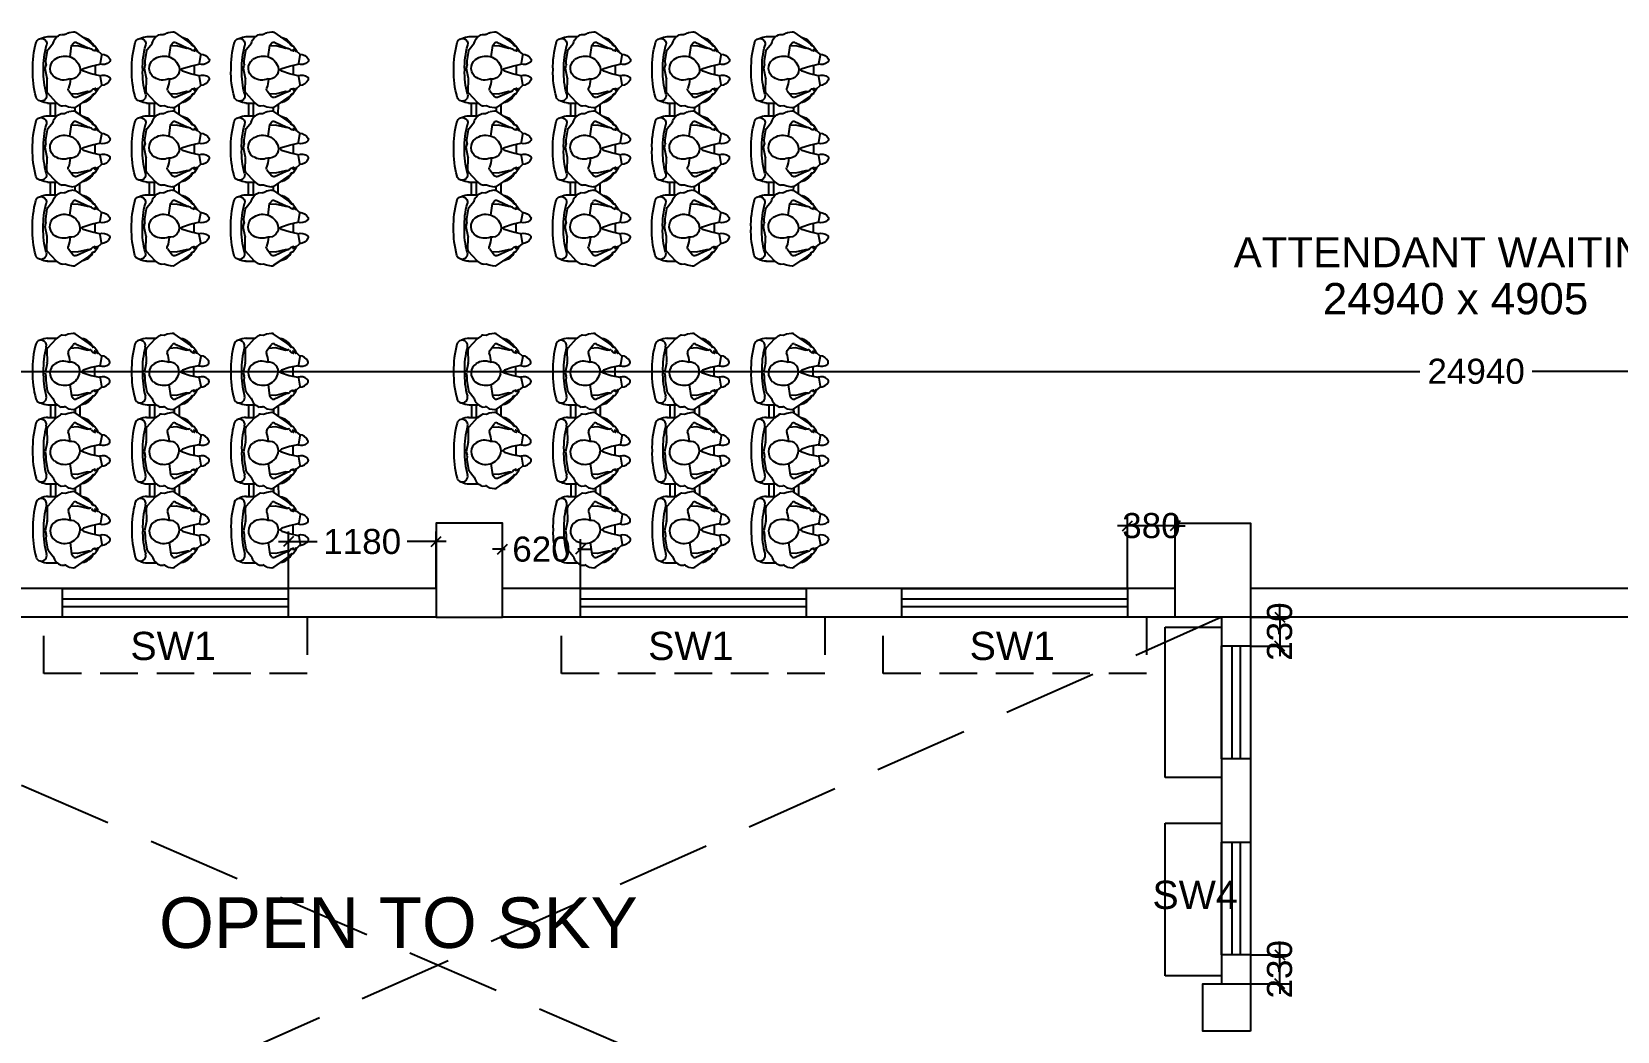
# Model space of a CAD drawing. Extents: x 7897917 to 8423973, y -6487334 to -6173396.
# Drawn here: x 7967273 to 7979920, y -6416719 to -6408743 of the extents above; entities that cross this region are included whole.
import ezdxf
from ezdxf.enums import TextEntityAlignment as Align

# ---------------------------------------------------------------- set-up
doc = ezdxf.new("R2010")
doc.units = 0
doc.header["$LTSCALE"] = 600
doc.header["$MEASUREMENT"] = 0
doc.header["$PDMODE"] = 35
for name, pattern in [('DASHED', [0.75, 0.5, -0.25]), ('HIDDEN', [0.375, 0.25, -0.125]), ('HIDDEN2', [0.1875, 0.125, -0.0625])]:
    doc.linetypes.add(name, pattern=pattern)
doc.layers.get('0').update_dxf_attribs({"linetype": 'CONTINUOUS'})
doc.layers.get('Defpoints').update_dxf_attribs({"linetype": 'CONTINUOUS'})
for name, color, linetype in [('chajja', 7, 'CONTINUOUS'), ('Duct', 8, 'CONTINUOUS'), ('furniture', 33, 'CONTINUOUS'), ('Human', 8, 'CONTINUOUS'), ('joinery', 7, 'CONTINUOUS'), ('LA-column', 3, 'CONTINUOUS'), ('Room Dim', 1, 'CONTINUOUS'), ('TEXT', 6, 'CONTINUOUS'), ('Walls', 7, 'CONTINUOUS'), ('WIN', 151, 'CONTINUOUS'), ('Working Dim', 5, 'CONTINUOUS')]:
    doc.layers.add(name, color=color, linetype=linetype)
doc.styles.add('ari', font='arial.ttf')
doc.styles.add('ARIAL', font='arial.ttf')
doc.dimstyles.new('int. dim', dxfattribs={"dimtxt": 450, "dimasz": 80, "dimexe": 80, "dimexo": 0, "dimgap": 70, "dimtad": 0, "dimdec": 0, "dimzin": 12, "dimdsep": 46, "dimtxsty": 'ari', "dimblk": 'OBLIQUE', "dimcen": 2, "dimdle": 80, "dimclrd": 256, "dimclre": 256, "dimclrt": 6, "dimadec": 0, "dimazin": 0, "dimtfac": 1, "dimtdec": 0, "dimtix": 1, "dimtmove": 2, "dimatfit": 3, "dimfxl": 1, "dimtolj": 1, "dimtzin": 0, "dimlwd": -1, "dimlwe": -1, "dimarcsym": 0})

# ---------------------------------------------------------------- blocks, each defined once
blk = doc.blocks.new('_Oblique')
at = {"color": 0, "linetype": 'ByBlock', "lineweight": -2}
blk.add_line((-0.5, -0.5), (0.5, 0.5), dxfattribs=at)
blk = doc.blocks.new('*D1475')
at = {"layer": 'Defpoints', "color": 0, "transparency": 16777216}
for p in [(7976994, -6416109, 5), (7977227, -6416109), (7976994, -6416339, 5)]:
    blk.add_point(p, dxfattribs=at)
at = {"layer": 'Working Dim', "transparency": 16777216}
for p, q in [((7977227, -6416109), (7977227, -6416029)), ((7976994, -6416109), (7977307, -6416109)), ((7977227, -6416339), (7977227, -6416109)), ((7976994, -6416339), (7977307, -6416339)), ((7977227, -6416339), (7977227, -6416419))]:
    blk.add_line(p, q, dxfattribs=at)
at = {"layer": 'Working Dim', "transparency": 16777216, "xscale": 80, "yscale": 80, "zscale": 80}
for p, rotation in [((7977227, -6416109), 270), ((7977227, -6416339), 90)]:
    blk.add_blockref('_Oblique', p, dxfattribs=dict(at, rotation=rotation))
at = {"layer": 'Working Dim', "color": 6, "transparency": 16777216, "insert": (7977227, -6416224), "char_height": 200, "attachment_point": 5, "rotation": 90, "style": 'ari'}
blk.add_mtext('\\A1;230', dxfattribs=at)
blk = doc.blocks.new('A$C6F2C55AD')
at = {"layer": 'furniture', "color": 8}
for p, q in [((-379, 896), (-303, 896)), ((0, 593), (0, 669)), ((-379, 265), (-303, 265)), ((-374, 366), (-301, 366)), ((-374, 265), (-303, 265)), ((-355, 366), (-355, 265)), ((-316, 366), (-316, 265)), ((-157, 331), (-157, 300)), ((-119, 356), (-119, 275)), ((0, -38), (0, 38)), ((-379, -265), (-301, -265)), ((-379, -366), (-303, -366)), ((-374, -366), (-303, -366)), ((-355, -265), (-355, -366)), ((-316, -265), (-316, -366)), ((-157, -300), (-157, -331)), ((-119, -275), (-119, -356)), ((0, -669), (0, -593)), ((-379, -896), (-301, -896))]:
    blk.add_line(p, q, dxfattribs=at)
for centre, radius, start, end in [((-374, 771), 125, 90, 118.9699), ((-125, 771), 125, 25.4407, 79.8153), ((236, 652), 733, 164.361, 181.6247), ((-429, 838), 43.2, 344.361, 164.361), ((236, 652), 647, 164.361, 181.8419), ((236, 610), 733, 178.3753, 195.639), ((236, 610), 647, 178.1581, 195.639), ((-429, 424), 43.2, 195.639, 15.639), ((-374, 491), 125, 241.0301, 270), ((-125, 491), 125, 280.1847, 334.5593), ((-374, 140), 125, 90, 118.9699), ((-125, 140), 125, 25.4407, 79.8153), ((236, 21), 733, 164.361, 181.6247), ((-429, 207), 43.2, 344.361, 164.361), ((236, 21), 647, 164.361, 181.8419), ((236, -21), 733, 178.3753, 195.639), ((236, -21), 647, 178.1581, 195.639), ((-429, -207), 43.2, 195.639, 15.639), ((-374, -140), 125, 241.0301, 270), ((-125, -140), 125, 280.1847, 334.5593), ((-374, -491), 125, 90, 118.9699), ((-125, -491), 125, 25.4407, 79.8153), ((236, -610), 733, 164.361, 181.6247), ((-429, -424), 43.2, 344.361, 164.361), ((236, -610), 647, 164.361, 181.8419), ((236, -652), 733, 178.3753, 195.639), ((236, -652), 647, 178.1581, 195.639), ((-429, -838), 43.2, 195.639, 15.639), ((-374, -771), 125, 241.0301, 270), ((-125, -771), 125, 280.1847, 334.5593)]:
    blk.add_arc(centre, radius, start, end, dxfattribs=at)
at = {"layer": 'Human', "color": 8}
for p, q in [((-309, 892), (-377, 818)), ((-274, 917), (-309, 892)), ((-236, 919), (-260, 921)), ((-212, 928), (-236, 919)), ((-172, 935), (-212, 928)), ((-50, 857), (-157, 931)), ((-383, 803), (-381, 703)), ((-209, 798), (-173, 844)), ((-148, 850), (-56, 808)), ((-56, 808), (-40, 802)), ((-25, 837), (-50, 857)), ((-19, 827), (-25, 837)), ((-7, 824), (-15, 825)), ((-8, 781), (4, 776)), ((-1, 787), (-5, 793)), ((5, 781), (-1, 787)), ((24, 785), (0, 820)), ((0, 792), (11, 789)), ((11, 789), (19, 779)), ((-381, 699), (-397, 621)), ((-397, 621), (-391, 593)), ((-391, 588), (-392, 559)), ((-392, 559), (-379, 478)), ((-200, 528), (-187, 436)), ((-375, 468), (-334, 417)), ((-187, 436), (-173, 418)), ((-157, 331), (-50, 405)), ((-148, 412), (-56, 454)), ((-56, 454), (-40, 459)), ((-50, 405), (-25, 425)), ((-40, 459), (-29, 462)), ((-25, 425), (-19, 435)), ((-15, 437), (-7, 438)), ((2, 482), (-10, 477)), ((-3, 469), (3, 477)), ((11, 473), (-3, 469)), ((0, 442), (24, 477)), ((4, 481), (2, 482)), ((3, 477), (4, 481)), ((19, 483), (11, 473)), ((-309, 261), (-377, 187)), ((-274, 286), (-309, 261)), ((-269, 348), (-244, 349)), ((-236, 288), (-260, 290)), ((-212, 297), (-236, 288)), ((-232, 346), (-216, 336)), ((-172, 304), (-212, 297)), ((-208, 333), (-172, 327)), ((-50, 226), (-157, 300)), ((-383, 172), (-381, 72)), ((-209, 167), (-173, 213)), ((-148, 219), (-56, 177)), ((-56, 177), (-40, 171)), ((-25, 206), (-50, 226)), ((-19, 196), (-25, 206)), ((-7, 193), (-15, 194)), ((-8, 151), (4, 145)), ((-1, 156), (-5, 162)), ((5, 150), (-1, 156)), ((24, 154), (0, 189)), ((0, 162), (11, 158)), ((11, 158), (19, 148)), ((-381, 68), (-397, -10)), ((-397, -10), (-391, -38)), ((-391, -43), (-392, -72)), ((-392, -72), (-379, -153)), ((-200, -103), (-187, -195)), ((-375, -163), (-334, -214)), ((-187, -195), (-173, -213)), ((-157, -300), (-50, -226)), ((-148, -219), (-56, -177)), ((-56, -177), (-40, -171)), ((-50, -226), (-25, -206)), ((-40, -171), (-29, -169)), ((-25, -206), (-19, -196)), ((-15, -194), (-7, -193)), ((2, -149), (-10, -154)), ((-3, -162), (3, -154)), ((11, -158), (-3, -162)), ((0, -189), (24, -154)), ((4, -150), (2, -149)), ((3, -154), (4, -150)), ((19, -148), (11, -158)), ((-309, -370), (-377, -444)), ((-274, -345), (-309, -370)), ((-269, -283), (-244, -282)), ((-236, -343), (-260, -341)), ((-212, -334), (-236, -343)), ((-232, -285), (-216, -295)), ((-172, -327), (-212, -334)), ((-208, -298), (-172, -304)), ((-50, -405), (-157, -331)), ((-383, -459), (-381, -559)), ((-209, -464), (-173, -418)), ((-148, -412), (-56, -454)), ((-56, -454), (-40, -459)), ((-25, -425), (-50, -405)), ((-19, -435), (-25, -425)), ((-7, -438), (-15, -437)), ((-8, -480), (4, -486)), ((-1, -475), (-5, -469)), ((5, -481), (-1, -475)), ((24, -477), (0, -442)), ((0, -469), (11, -473)), ((11, -473), (19, -483)), ((-381, -563), (-397, -641)), ((-397, -641), (-391, -668)), ((-391, -674), (-392, -703)), ((-392, -703), (-379, -784)), ((-200, -734), (-187, -826)), ((-375, -793), (-334, -844)), ((-187, -826), (-173, -844)), ((-157, -931), (-50, -857)), ((-148, -850), (-56, -808)), ((-56, -808), (-40, -802)), ((-50, -857), (-25, -837)), ((-40, -802), (-29, -800)), ((-25, -837), (-19, -827)), ((-15, -825), (-7, -824)), ((2, -780), (-10, -785)), ((-3, -793), (3, -785)), ((11, -789), (-3, -793)), ((0, -820), (24, -785)), ((4, -781), (2, -780)), ((3, -785), (4, -781)), ((19, -779), (11, -789)), ((-269, -914), (-244, -913)), ((-232, -916), (-216, -926)), ((-208, -929), (-172, -935))]:
    blk.add_line(p, q, dxfattribs=at)
for points in [[(-193, 818), (-141, 822), (-59, 802), (-42, 803)], [(-42, 459), (-59, 460), (-141, 440), (-187, 443)], [(-193, 188), (-141, 191), (-59, 171), (-42, 172)], [(-42, -172), (-59, -171), (-141, -191), (-187, -188)], [(-193, -443), (-141, -440), (-59, -460), (-42, -459)], [(-42, -803), (-59, -802), (-141, -822), (-187, -819)]]:
    blk.add_lwpolyline(points, dxfattribs=at)
for points in [[(24, 781), (52, 756, -0.259848), (54, 749), (43, 683, -0.302547), (37, 677), (-30, 662), (-92, 642), (-107, 628), (-92, 620), (-30, 600), (37, 585, -0.302547), (43, 578), (54, 513, -0.259848), (52, 506), (24, 481)], [(24, 150), (52, 125, -0.259848), (54, 118), (43, 52, -0.302547), (37, 46), (-30, 31), (-92, 11), (-107, -3), (-92, -11), (-30, -31), (37, -46, -0.302547), (43, -52), (54, -118, -0.259848), (52, -125), (24, -150)], [(24, -481), (52, -506, -0.259848), (54, -513), (43, -578, -0.302547), (37, -585), (-30, -600), (-92, -620), (-107, -633), (-92, -642), (-30, -662), (37, -677, -0.302547), (43, -683), (54, -749, -0.259848), (52, -756), (24, -781)]]:
    blk.add_lwpolyline(points, format="xyb", dxfattribs=at)
for points in [[(115, 689, 0.28165), (118, 712, 0.281432), (52, 756, -0.259848), (54, 749), (43, 683, -0.302547), (37, 677, 0.254294)], [(115, 58, 0.28165), (118, 81, 0.281432), (52, 125, -0.259848), (54, 118), (43, 52, -0.302547), (37, 46, 0.254294)], [(115, -573, 0.28165), (118, -550, 0.281432), (52, -506, -0.259848), (54, -513), (43, -578, -0.302547), (37, -585, 0.254294)]]:
    blk.add_lwpolyline(points, format="xyb", close=True, dxfattribs=at)
for centre, radius, start, end in [((-262, 900), 20.7, 84.2936, 126.1379), ((-168, 914), 20.7, 55.2478, 99.1519), ((-362, 803), 20.7, 137.3161, 180.8191), ((-193, 785), 20.7, 142.3991, 201.4261), ((-409, 700), 211, 1.1807, 21.4261), ((-157, 832), 20.7, 65.5125, 142.3991), ((-37, 793), 10.2, 45.435, 108.1784), ((-5, 806), 24.7, 193.9888, 263.5389), ((-15, 829), 4.56, 211.6328, 266.4385), ((-8, 814), 9.9, 34.2468, 86.4385), ((-3, 788), 5.09, 52.4637, 108.4149), ((0, 781), 6.05, 308.4181, 329.2946), ((3, 779), 2.67, 329.2946, 45.0334), ((21, 780), 2.15, 218.553, 288.5809), ((20, 783), 4.98, 288.5809, 18.6143), ((-402, 703), 20.7, 348.8982, 0.8191), ((-269, 619), 89.1, 123.3122, 231.3111), ((-250, 591), 122, 67.1497, 123.3122), ((-192, 631), 73.9, 343.9718, 98.0509), ((-411, 589), 20.7, 357.1355, 11.8973), ((-242, 652), 131, 231.3111, 285.5429), ((-240, 645), 124, 285.5429, 343.9718), ((62, 513), 75.9, 47.3296, 108.8978), ((49, 588), 82.7, 271.2733, 329.4641), ((98, 552), 22.8, 344.3632, 47.2828), ((-358, 481), 20.7, 189.3001, 218.6806), ((-238, 442), 99.4, 194.4561, 251.4627), ((-157, 430), 20.7, 217.6009, 294.4875), ((-7, 453), 24.1, 96.9092, 158.3871), ((-15, 432), 4.56, 93.5615, 148.3672), ((-8, 447), 9.9, 273.5615, 325.7532), ((21, 481), 2.15, 71.4191, 141.447), ((20, 479), 4.98, 341.3857, 71.4191), ((-262, 270), 20.7, 84.2936, 126.1379), ((-243, 329), 20.7, 58.0246, 92.8591), ((-205, 354), 20.7, 238.0246, 260.8481), ((-168, 348), 20.7, 260.8481, 304.7522), ((-168, 283), 20.7, 55.2478, 99.1519), ((-362, 173), 20.7, 137.3161, 180.8191), ((-193, 154), 20.7, 142.3991, 201.4261), ((-409, 69), 211, 1.1807, 21.4261), ((-157, 201), 20.7, 65.5125, 142.3991), ((-37, 162), 10.2, 45.435, 108.1784), ((-5, 175), 24.7, 193.9888, 263.5389), ((-15, 198), 4.56, 211.6328, 266.4385), ((-8, 184), 9.9, 34.2468, 86.4385), ((-3, 157), 5.09, 52.4637, 108.4149), ((0, 150), 6.05, 308.4181, 329.2946), ((3, 148), 2.67, 329.2946, 45.0334), ((21, 149), 2.15, 218.553, 288.5809), ((20, 152), 4.98, 288.5809, 18.6143), ((-402, 72), 20.7, 348.8982, 0.8191), ((-269, -12), 89.1, 123.3122, 231.3111), ((-250, -40), 122, 67.1497, 123.3122), ((-192, 0), 73.9, 343.9718, 98.0509), ((-411, -42), 20.7, 357.1355, 11.8973), ((-242, 21), 131, 231.3111, 285.5429), ((-240, 14), 124, 285.5429, 343.9718), ((62, -118), 75.9, 47.3296, 108.8978), ((49, -43), 82.7, 271.2733, 329.4641), ((98, -79), 22.8, 344.3632, 47.2828), ((-358, -150), 20.7, 189.3001, 218.6806), ((-238, -189), 99.4, 194.4561, 251.4627), ((-157, -201), 20.7, 217.6009, 294.4875), ((-7, -178), 24.1, 96.9092, 158.3871), ((-15, -198), 4.56, 93.5615, 148.3672), ((-8, -184), 9.9, 273.5615, 325.7532), ((21, -149), 2.15, 71.4191, 141.447), ((20, -152), 4.98, 341.3857, 71.4191), ((-262, -361), 20.7, 84.2936, 126.1379), ((-243, -302), 20.7, 58.0246, 92.8591), ((-205, -277), 20.7, 238.0246, 260.8481), ((-168, -283), 20.7, 260.8481, 304.7522), ((-168, -348), 20.7, 55.2478, 99.1519), ((-362, -458), 20.7, 137.3161, 180.8191), ((-193, -477), 20.7, 142.3991, 201.4261), ((-409, -562), 211, 1.1807, 21.4261), ((-157, -430), 20.7, 65.5125, 142.3991), ((-37, -469), 10.2, 45.435, 108.1784), ((-5, -456), 24.7, 193.9888, 263.5389), ((-15, -432), 4.56, 211.6328, 266.4385), ((-8, -447), 9.9, 34.2468, 86.4385), ((-3, -473), 5.09, 52.4637, 108.4149), ((0, -481), 6.05, 308.4181, 329.2946), ((3, -483), 2.67, 329.2946, 45.0334), ((21, -481), 2.15, 218.553, 288.5809), ((20, -479), 4.98, 288.5809, 18.6143), ((-402, -559), 20.7, 348.8982, 0.8191), ((-269, -643), 89.1, 123.3122, 231.3111), ((-250, -671), 122, 67.1497, 123.3122), ((-192, -631), 73.9, 343.9718, 98.0509), ((-411, -673), 20.7, 357.1355, 11.8973), ((-242, -610), 131, 231.3111, 285.5429), ((-240, -617), 124, 285.5429, 343.9718), ((62, -749), 75.9, 47.3296, 108.8978), ((49, -674), 82.7, 271.2733, 329.4641), ((98, -710), 22.8, 344.3632, 47.2828), ((-358, -781), 20.7, 189.3001, 218.6806), ((-238, -820), 99.4, 194.4561, 251.4627), ((-157, -832), 20.7, 217.6009, 294.4875), ((-7, -809), 24.1, 96.9092, 158.3871), ((-15, -829), 4.56, 93.5615, 148.3672), ((-8, -814), 9.9, 273.5615, 325.7532), ((21, -780), 2.15, 71.4191, 141.447), ((20, -783), 4.98, 341.3857, 71.4191), ((-243, -933), 20.7, 58.0246, 92.8591), ((-205, -908), 20.7, 238.0246, 260.8481), ((-168, -914), 20.7, 260.8481, 304.7522)]:
    blk.add_arc(centre, radius, start, end, dxfattribs=at)
blk = doc.blocks.new('A$C6DF15AF1')
at = {"layer": 'furniture', "color": 8}
for p, q in [((-261, 580), (-184, 580)), ((-190, 576), (-258, 502)), ((-155, 601), (-190, 576)), ((-117, 603), (-141, 605)), ((-94, 612), (-117, 603)), ((-53, 619), (-94, 612)), ((-90, 482), (-55, 529)), ((69, 542), (-38, 616)), ((-30, 535), (63, 493)), ((94, 521), (69, 542)), ((100, 512), (94, 521)), ((111, 509), (104, 510)), ((-263, 383), (-278, 305)), ((-264, 487), (-262, 387)), ((63, 493), (79, 487)), ((111, 466), (123, 461)), ((117, 472), (114, 478)), ((124, 466), (117, 472)), ((118, 477), (130, 474)), ((143, 469), (119, 505)), ((130, 474), (138, 464)), ((-278, 305), (-272, 278)), ((-272, 272), (-273, 243)), ((119, 278), (119, 353)), ((-273, 243), (-260, 162)), ((-255, 152), (-214, 102)), ((-81, 212), (-68, 120)), ((-29, 96), (63, 138)), ((63, 138), (80, 144)), ((80, 144), (90, 147)), ((121, 167), (109, 162)), ((116, 153), (122, 162)), ((130, 158), (116, 153)), ((120, 127), (144, 162)), ((123, 165), (121, 167)), ((122, 162), (123, 165)), ((138, 168), (130, 158)), ((-255, 50), (-182, 50)), ((-236, 50), (-235, -51)), ((-197, 50), (-197, -51)), ((-150, 32), (-125, 34)), ((-113, 30), (-96, 20)), ((-89, 18), (-52, 12)), ((-68, 120), (-54, 102)), ((-37, 15), (70, 89)), ((-37, 15), (-37, -15)), ((0, 41), (0, -41)), ((70, 89), (95, 110)), ((95, 110), (101, 120)), ((104, 122), (112, 122)), ((-260, -51), (-183, -51)), ((-189, -55), (-257, -129)), ((-254, -51), (-183, -51)), ((-154, -30), (-189, -55)), ((-116, -28), (-140, -26)), ((-93, -18), (-116, -28)), ((-52, -12), (-93, -18)), ((-89, -149), (-54, -102)), ((70, -89), (-37, -15)), ((-29, -96), (64, -138)), ((95, -110), (70, -89)), ((101, -119), (95, -110)), ((112, -122), (105, -121)), ((144, -162), (120, -126)), ((-262, -248), (-277, -326)), ((-263, -144), (-261, -244)), ((64, -138), (80, -144)), ((112, -165), (124, -170)), ((118, -159), (115, -153)), ((125, -165), (118, -159)), ((119, -154), (131, -157)), ((131, -157), (139, -167)), ((-277, -326), (-271, -353)), ((-271, -359), (-272, -388)), ((120, -353), (120, -278)), ((-272, -388), (-259, -469)), ((-254, -478), (-213, -529)), ((-80, -419), (-67, -510)), ((-28, -535), (64, -493)), ((64, -493), (81, -487)), ((81, -487), (91, -484)), ((122, -464), (110, -469)), ((117, -478), (123, -469)), ((131, -473), (117, -478)), ((121, -504), (145, -469)), ((124, -466), (122, -464)), ((123, -469), (124, -466)), ((139, -463), (131, -473)), ((-259, -581), (-181, -581)), ((-149, -599), (-124, -597)), ((-112, -600), (-95, -611)), ((-88, -613), (-51, -619)), ((-67, -510), (-53, -529)), ((-36, -616), (71, -542)), ((71, -542), (96, -521)), ((96, -521), (102, -511)), ((105, -509), (113, -509))]:
    blk.add_line(p, q, dxfattribs=at)
for points in [[(-75, 503), (-22, 506), (59, 487), (77, 488)], [(77, 143), (60, 144), (-22, 125), (-68, 127)], [(-74, -128), (-21, -125), (60, -144), (78, -143)], [(78, -488), (61, -487), (-21, -506), (-67, -503)]]:
    blk.add_lwpolyline(points, dxfattribs=at)
for points in [[(143, 465), (170, 441, -0.259848), (173, 434), (162, 368, -0.302547), (156, 362), (89, 346), (27, 327), (12, 313), (27, 304), (89, 285), (156, 270, -0.302547), (162, 263), (173, 198, -0.259848), (171, 191), (143, 166)], [(144, -166), (171, -190, -0.259848), (174, -197), (163, -263, -0.302547), (157, -269), (90, -284), (28, -304), (13, -318), (28, -327), (90, -346), (157, -361, -0.302547), (163, -368), (174, -433, -0.259848), (172, -440), (144, -465)]]:
    blk.add_lwpolyline(points, format="xyb", dxfattribs=at)
for points in [[(234, 374, 0.28165), (236, 397, 0.281432), (170, 441, -0.259848), (173, 434), (162, 368, -0.302547), (156, 362, 0.254294)], [(235, -257, 0.28165), (237, -234, 0.281432), (171, -190, -0.259848), (174, -197), (163, -263, -0.302547), (157, -269, 0.254294)]]:
    blk.add_lwpolyline(points, format="xyb", close=True, dxfattribs=at)
for centre, radius, start, end in [((355, 337), 733, 164.4532, 181.717), ((-310, 522), 43.2, 344.4532, 164.4533), ((-255, 455), 125, 90.0922, 119.0621), ((355, 337), 647, 164.4532, 181.9342), ((-143, 585), 20.7, 84.3858, 126.2301), ((-38, 516), 20.7, 65.6047, 142.4913), ((-50, 599), 20.7, 55.34, 99.2441), ((-6, 455), 125, 25.533, 79.9075), ((104, 514), 4.56, 211.725, 266.5307), ((111, 499), 9.9, 34.339, 86.5307), ((-243, 488), 20.7, 137.4083, 180.9113), ((-283, 387), 20.7, 348.9904, 0.9113), ((-131, 276), 122, 67.2419, 123.4044), ((-74, 469), 20.7, 142.4913, 201.5183), ((-290, 384), 211, 1.2729, 21.5183), ((-74, 315), 73.9, 344.0641, 98.1431), ((82, 477), 10.2, 45.5273, 108.2706), ((113, 491), 24.7, 194.0811, 263.6311), ((115, 473), 5.09, 52.5559, 108.5071), ((119, 466), 6.05, 308.5103, 329.3869), ((122, 464), 2.67, 329.3869, 45.1256), ((139, 465), 2.15, 218.6453, 288.6731), ((138, 468), 4.98, 288.6731, 18.7065), ((355, 295), 733, 178.4675, 195.7312), ((355, 295), 647, 178.2503, 195.7312), ((-292, 273), 20.7, 357.2277, 11.9895), ((-150, 303), 89.1, 123.4044, 231.4033), ((-121, 329), 124, 285.6351, 344.0641), ((181, 198), 75.9, 47.4218, 108.99), ((217, 237), 22.8, 344.4555, 47.375), ((-239, 165), 20.7, 189.3923, 218.7728), ((-123, 336), 131, 231.4033, 285.6351), ((112, 138), 24.1, 97.0014, 158.4793), ((111, 132), 9.9, 273.6537, 325.8454), ((140, 166), 2.15, 71.5114, 141.5392), ((139, 164), 4.98, 341.478, 71.5114), ((168, 273), 82.7, 271.3655, 329.5563), ((-310, 108), 43.2, 195.7312, 15.7312), ((-255, 175), 125, 241.1223, 270.0922), ((-118, 127), 99.4, 194.5483, 251.5549), ((-124, 13), 20.7, 58.1169, 92.9513), ((-85, 38), 20.7, 238.1169, 260.9404), ((-38, 115), 20.7, 217.6931, 294.5797), ((-49, 32), 20.7, 260.9404, 304.8444), ((-6, 175), 125, 280.2769, 334.6515), ((105, 117), 4.56, 93.6537, 148.4595), ((356, -294), 733, 164.4532, 181.717), ((-309, -109), 43.2, 344.4532, 164.4533), ((-254, -176), 125, 90.0922, 119.0621), ((356, -294), 647, 164.4532, 181.9342), ((-142, -46), 20.7, 84.3858, 126.2301), ((-37, -115), 20.7, 65.6047, 142.4913), ((-49, -32), 20.7, 55.34, 99.2441), ((-5, -175), 125, 25.533, 79.9075), ((105, -117), 4.56, 211.725, 266.5307), ((112, -132), 9.9, 34.339, 86.5307), ((-242, -143), 20.7, 137.4083, 180.9113), ((-282, -244), 20.7, 348.9904, 0.9113), ((-130, -355), 122, 67.2419, 123.4044), ((-73, -161), 20.7, 142.4913, 201.5183), ((-289, -247), 211, 1.2729, 21.5183), ((-73, -316), 73.9, 344.0641, 98.1431), ((83, -154), 10.2, 45.5273, 108.2706), ((114, -140), 24.7, 194.0811, 263.6311), ((116, -158), 5.09, 52.5559, 108.5071), ((120, -165), 6.05, 308.5103, 329.3869), ((123, -167), 2.67, 329.3869, 45.1256), ((140, -166), 2.15, 218.6453, 288.6731), ((139, -163), 4.98, 288.6731, 18.7065), ((356, -336), 733, 178.4675, 195.7312), ((356, -336), 647, 178.2503, 195.7312), ((-291, -358), 20.7, 357.2277, 11.9895), ((-149, -327), 89.1, 123.4044, 231.4033), ((-120, -302), 124, 285.6351, 344.0641), ((182, -433), 75.9, 47.4218, 108.99), ((218, -394), 22.8, 344.4555, 47.375), ((-238, -466), 20.7, 189.3923, 218.7728), ((-122, -295), 131, 231.4033, 285.6351), ((113, -493), 24.1, 97.0014, 158.4793), ((112, -499), 9.9, 273.6537, 325.8454), ((141, -465), 2.15, 71.5114, 141.5392), ((140, -467), 4.98, 341.478, 71.5114), ((169, -358), 82.7, 271.3655, 329.5563), ((-309, -523), 43.2, 195.7312, 15.7312), ((-254, -456), 125, 241.1223, 270.0922), ((-117, -504), 99.4, 194.5483, 251.5549), ((-123, -618), 20.7, 58.1169, 92.9513), ((-84, -593), 20.7, 238.1169, 260.9404), ((-37, -516), 20.7, 217.6931, 294.5797), ((-48, -599), 20.7, 260.9404, 304.8444), ((-5, -455), 125, 280.2769, 334.6515), ((106, -514), 4.56, 93.6537, 148.4595)]:
    blk.add_arc(centre, radius, start, end, dxfattribs=at)
blk = doc.blocks.new('*D2136')
at = {"layer": 'Defpoints', "color": 0, "transparency": 16777216}
for p in [(7966324, -6410882, 2), (7991264, -6410882, 2), (7991264, -6411454)]:
    blk.add_point(p, dxfattribs=at)
at = {"layer": 'Working Dim', "transparency": 16777216}
for p, q in [((7966324, -6410882), (7966324, -6411534)), ((7991264, -6410882), (7991264, -6411534)), ((7966244, -6411454), (7978346, -6411454)), ((7991344, -6411454), (7979242, -6411454))]:
    blk.add_line(p, q, dxfattribs=at)
at = {"layer": 'Working Dim', "transparency": 16777216, "xscale": 80, "yscale": 80, "zscale": 80, "rotation": 180}
blk.add_blockref('_Oblique', (7966324, -6411454), dxfattribs=at)
at = {"layer": 'Working Dim', "transparency": 16777216, "xscale": 80, "yscale": 80, "zscale": 80}
blk.add_blockref('_Oblique', (7991264, -6411454), dxfattribs=at)
at = {"layer": 'Working Dim', "color": 6, "transparency": 16777216, "insert": (7978794, -6411454), "char_height": 200, "attachment_point": 5, "style": 'ari'}
blk.add_mtext('\\A1;24940', dxfattribs=at)
blk = doc.blocks.new('*D2138')
at = {"layer": 'Defpoints', "color": 0, "transparency": 16777216}
for p in [(7976994, -6413415, 2), (7976994, -6413645, 5), (7977227, -6413645)]:
    blk.add_point(p, dxfattribs=at)
at = {"layer": 'Working Dim', "transparency": 16777216}
for p, q in [((7976994, -6413415), (7977307, -6413415)), ((7977227, -6413415), (7977227, -6413335)), ((7977227, -6413415), (7977227, -6413645)), ((7976994, -6413645), (7977307, -6413645)), ((7977227, -6413645), (7977227, -6413725))]:
    blk.add_line(p, q, dxfattribs=at)
at = {"layer": 'Working Dim', "transparency": 16777216, "xscale": 80, "yscale": 80, "zscale": 80}
for p, rotation in [((7977227, -6413415), 270), ((7977227, -6413645), 90)]:
    blk.add_blockref('_Oblique', p, dxfattribs=dict(at, rotation=rotation))
at = {"layer": 'Working Dim', "color": 6, "transparency": 16777216, "insert": (7977227, -6413530), "char_height": 200, "attachment_point": 5, "rotation": 90, "style": 'ari'}
blk.add_mtext('\\A1;230', dxfattribs=at)
blk = doc.blocks.new('*D2461')
at = {"layer": 'Defpoints', "color": 0, "transparency": 16777216}
for p in [(7969320, -6412812), (7969320, -6413185, -12), (7970499, -6413185, -12)]:
    blk.add_point(p, dxfattribs=at)
at = {"layer": 'Working Dim', "transparency": 16777216}
for p, q in [((7969320, -6413185), (7969320, -6412732)), ((7970499, -6413185), (7970499, -6412732)), ((7969240, -6412812), (7969550, -6412812)), ((7970579, -6412812), (7970268, -6412812))]:
    blk.add_line(p, q, dxfattribs=at)
at = {"layer": 'Working Dim', "transparency": 16777216, "xscale": 80, "yscale": 80, "zscale": 80, "rotation": 180}
blk.add_blockref('_Oblique', (7969320, -6412812), dxfattribs=at)
at = {"layer": 'Working Dim', "transparency": 16777216, "xscale": 80, "yscale": 80, "zscale": 80}
blk.add_blockref('_Oblique', (7970499, -6412812), dxfattribs=at)
at = {"layer": 'Working Dim', "color": 6, "transparency": 16777216, "insert": (7969909, -6412812), "char_height": 200, "attachment_point": 5, "style": 'ari'}
blk.add_mtext('\\A1;1180', dxfattribs=at)
blk = doc.blocks.new('*D2462')
at = {"layer": 'Defpoints', "color": 0, "transparency": 16777216}
for p in [(7976014, -6412685), (7976014, -6413185, -15), (7976394, -6413185, -12)]:
    blk.add_point(p, dxfattribs=at)
at = {"layer": 'Working Dim', "transparency": 16777216}
for p, q in [((7976014, -6413185), (7976014, -6412605)), ((7976394, -6413185), (7976394, -6412605)), ((7976014, -6412685), (7975934, -6412685)), ((7976394, -6412685), (7976014, -6412685)), ((7976394, -6412685), (7976474, -6412685))]:
    blk.add_line(p, q, dxfattribs=at)
at = {"layer": 'Working Dim', "transparency": 16777216, "xscale": 80, "yscale": 80, "zscale": 80}
blk.add_blockref('_Oblique', (7976014, -6412685), dxfattribs=at)
at = {"layer": 'Working Dim', "transparency": 16777216, "xscale": 80, "yscale": 80, "zscale": 80, "rotation": 180}
blk.add_blockref('_Oblique', (7976394, -6412685), dxfattribs=at)
at = {"layer": 'Working Dim', "color": 6, "transparency": 16777216, "insert": (7976204, -6412685), "char_height": 200, "attachment_point": 5, "style": 'ari'}
blk.add_mtext('\\A1;380', dxfattribs=at)
blk = doc.blocks.new('*D2463')
at = {"layer": 'Defpoints', "color": 0, "transparency": 16777216}
for p in [(7971649, -6412873), (7971029, -6413185, -7), (7971649, -6413185, -15)]:
    blk.add_point(p, dxfattribs=at)
at = {"layer": 'Working Dim', "transparency": 16777216}
for p, q in [((7971029, -6412873), (7970949, -6412873)), ((7971029, -6413185), (7971029, -6412793)), ((7971029, -6412873), (7971048, -6412873)), ((7971649, -6412873), (7971630, -6412873)), ((7971649, -6413185), (7971649, -6412793)), ((7971649, -6412873), (7971729, -6412873))]:
    blk.add_line(p, q, dxfattribs=at)
at = {"layer": 'Working Dim', "transparency": 16777216, "xscale": 80, "yscale": 80, "zscale": 80}
blk.add_blockref('_Oblique', (7971029, -6412873), dxfattribs=at)
at = {"layer": 'Working Dim', "transparency": 16777216, "xscale": 80, "yscale": 80, "zscale": 80, "rotation": 180}
blk.add_blockref('_Oblique', (7971649, -6412873), dxfattribs=at)
at = {"layer": 'Working Dim', "color": 6, "transparency": 16777216, "insert": (7971339, -6412873), "char_height": 200, "attachment_point": 5, "style": 'ari'}
blk.add_mtext('\\A1;620', dxfattribs=at)

msp = doc.modelspace()

# ---------------------------------------------------------------- linework, layer by layer
at = {"layer": 'chajja', "color": 7, "linetype": 'DASHED'}
for points, elevation in [([(7969469.525, -6413414.841), (7969469.525, -6413864.841), (7967369.525, -6413864.84), (7967369.525, -6413414.84)], 0.419), ([(7973599.171, -6413414.65), (7973599.171, -6413864.65), (7971499.171, -6413864.65), (7971499.171, -6413414.65)], -1.971), ([(7976163.671, -6413414.65), (7976163.67, -6413864.65), (7974063.67, -6413864.65), (7974063.671, -6413414.65)], -1.971)]:
    msp.add_lwpolyline(points, dxfattribs=dict(at, elevation=elevation))
at = {"layer": 'chajja', "linetype": 'HIDDEN', "ltscale": 750}
for points, elevation in [([(7976763.923, -6414694.566), (7976313.923, -6414694.566), (7976313.924, -6413494.566), (7976763.924, -6413494.566)], 2.054), ([(7976763.925, -6416276.54), (7976313.925, -6416276.539), (7976313.926, -6415058.539), (7976763.926, -6415058.54)], 4.62)]:
    msp.add_lwpolyline(points, dxfattribs=dict(at, elevation=elevation))
at = {"layer": 'Duct', "color": 8, "linetype": 'HIDDEN2', "ltscale": 10}
for p, q in [((7964093.961, -6413414.85, -9.862), (7976763.884, -6418893.723, 11.916)), ((7976763.877, -6413414.855, 11.916), (7964094.049, -6419043.753, -9.862))]:
    msp.add_line(p, q, dxfattribs=at)
at = {"layer": 'LA-column', "color": 2}
for points, elevation in [([(7970499.037, -6413414.832), (7971029.037, -6413414.832), (7971029.037, -6412664.832), (7970499.037, -6412664.832)], 5.131), ([(7976993.877, -6413414.832), (7976393.877, -6413414.832), (7976393.877, -6412664.832), (7976993.877, -6412664.832)], 9.492)]:
    msp.add_lwpolyline(points, close=True, dxfattribs=dict(at, elevation=elevation))
at = {"layer": 'LA-column', "color": 2, "elevation": 5.131, "flags": 128}
msp.add_lwpolyline([(7976993.877, -6416718.752), (7976613.877, -6416718.752), (7976613.877, -6416338.752), (7976993.877, -6416338.752)], close=True, dxfattribs=at)
msp.add_lwpolyline([(7976993.877, -6416718.752), (7976613.877, -6416718.752), (7976613.877, -6416338.752), (7976993.877, -6416338.752)], close=True, dxfattribs=at)
at = {"layer": 'Walls', "linetype": 'Continuous'}
for p, q in [((7970499.038, -6413184.85, 2.39), (7966323.991, -6413184.85, 2.39)), ((7976393.877, -6413184.85, 2.39), (7971029.037, -6413184.85, 7.521)), ((7980594.05, -6413184.822, 2.39), (7976993.877, -6413184.822, 2.39)), ((7970499.038, -6413414.85, 2.39), (7964394.048, -6413414.85, 2.39)), ((7976393.877, -6413414.85, 2.39), (7971029.038, -6413414.85, 7.521)), ((7976763.877, -6413414.855, 2.39), (7976763.881, -6416338.77, 2.39)), ((7980594.05, -6413414.822, 2.39), (7976993.877, -6413414.822, 2.39)), ((7976993.877, -6413414.855, 2.39), (7976993.881, -6416338.769, 2.39))]:
    msp.add_line(p, q, dxfattribs=at)
at = {"layer": 'WIN', "linetype": 'Continuous'}
for points, elevation in [([(7969319.525, -6413414.84), (7967519.525, -6413414.84), (7967519.525, -6413184.84), (7969319.525, -6413184.84)], -4.712), ([(7969319.525, -6413332.057), (7967519.525, -6413332.057), (7967519.525, -6413267.623), (7969319.525, -6413267.623)], -4.712), ([(7973449.171, -6413414.65), (7971649.171, -6413414.65), (7971649.171, -6413184.649), (7973449.171, -6413184.649)], -7.102), ([(7973449.171, -6413331.866), (7971649.171, -6413331.866), (7971649.171, -6413267.433), (7973449.171, -6413267.433)], -7.102), ([(7976013.671, -6413414.65), (7974213.671, -6413414.65), (7974213.671, -6413184.649), (7976013.671, -6413184.649)], -7.102), ([(7976013.671, -6413331.866), (7974213.671, -6413331.866), (7974213.671, -6413267.433), (7976013.671, -6413267.433)], -7.102), ([(7976993.878, -6413644.566), (7976993.878, -6414544.566), (7976763.877, -6414544.566), (7976763.877, -6413644.566)], 2.054), ([(7976911.094, -6413644.566), (7976911.094, -6414544.566), (7976846.661, -6414544.566), (7976846.661, -6413644.566)], 2.054), ([(7976993.88, -6415208.54), (7976993.88, -6416108.54), (7976763.88, -6416108.54), (7976763.88, -6415208.54)], 4.62), ([(7976911.096, -6415208.54), (7976911.096, -6416108.54), (7976846.663, -6416108.54), (7976846.663, -6415208.54)], 4.62)]:
    msp.add_lwpolyline(points, close=True, dxfattribs=dict(at, elevation=elevation))

# ---------------------------------------------------------------- block references
at = {"layer": 'furniture', "ltscale": 0.75, "xscale": -1, "rotation": 179.9077851492898}
for p in [(7967777.033, -6409679.168), (7968567.689, -6409679.168), (7969358.344, -6409679.168), (7971135.878, -6409679.168), (7971926.534, -6409679.168), (7972717.19, -6409679.168), (7973507.846, -6409679.168)]:
    msp.add_blockref('A$C6F2C55AD', p, dxfattribs=at)
at = {"layer": 'furniture', "ltscale": 0.75, "rotation": 0.09221485071018089}
for p in [(7967777.033, -6412085.123), (7968567.689, -6412085.123), (7969358.344, -6412085.123), (7971926.534, -6412085.123), (7972717.19, -6412085.123), (7973507.846, -6412085.123)]:
    msp.add_blockref('A$C6F2C55AD', p, dxfattribs=at)
at = {"layer": 'furniture', "ltscale": 0.75}
msp.add_blockref('A$C6DF15AF1', (7971015.899, -6411769.857), dxfattribs=at)

# ---------------------------------------------------------------- texts
at = {"layer": 'joinery', "style": 'ari'}
for s, p in [('SW1', (7968400.351, -6413756.61, 0.419)), ('SW1', (7972529.997, -6413756.42, -1.971)), ('SW1', (7975094.496, -6413756.42, -1.971)), ('SW4', (7976552.367, -6415742.479, 4.517))]:
    msp.add_text(s, height=225, dxfattribs=at).set_placement(p, align=Align.CENTER)
at = {"layer": 'Room Dim', "color": 1, "style": 'ari'}
msp.add_text('24940 x 4905', height=250, rotation=359.9999844, dxfattribs=at).set_placement((7978629.518, -6410998.375, 6.376), align=Align.CENTER)
at = {"layer": 'TEXT', "color": 7, "style": 'ARIAL'}
for s, height, p in [('ATTENDANT WAITING', 240, (7978629.518, -6410622.781, 2.504)), ('OPEN TO SKY', 403.2, (7970197.271, -6416053.658, 7.2))]:
    msp.add_text(s, height=height, dxfattribs=at).set_placement(p, align=Align.CENTER)

# ---------------------------------------------------------------- dimensions: what is measured, and where the dimension line sits
at = {"layer": 'Working Dim'}
dim = msp.add_linear_dim(base=(7991263.753, -6411453.732), p1=(7966323.991, -6410882.152, 2.39), p2=(7991263.753, -6410882.152, 2.39), dimstyle='int. dim', override={"dimtxt": 200}, dxfattribs=at)
dim.commit()
dim.dimension.update_dxf_attribs({"geometry": '*D2136', "text_midpoint": (7978793.872, -6411453.732)})
at = {"layer": 'Working Dim', "color": 7}
for base, p1, p2, picture, middle in [((7976013.671, -6412685.044, 7.728), (7976393.877, -6413184.84, -4.712), (7976013.671, -6413184.649, -7.102), '*D2462', (7976203.774, -6412685.044, 7.728)), ((7969319.525, -6412811.712, 7.728), (7970499.038, -6413184.84, -4.712), (7969319.525, -6413184.84, -4.712), '*D2461', (7969909.282, -6412811.712, 7.728)), ((7971649.171, -6412872.545, 7.728), (7971029.038, -6413184.84, 0.419), (7971649.171, -6413184.649, -7.102), '*D2463', (7971339.105, -6412872.545, 7.728))]:
    dim = msp.add_linear_dim(base=base, p1=p1, p2=p2, dimstyle='int. dim', override={"dimtxt": 200, "dimarcsym": 1}, dxfattribs=at)
    dim.commit()
    dim.dimension.update_dxf_attribs({"geometry": picture, "text_midpoint": middle})
at = {"layer": 'Working Dim'}
dim = msp.add_linear_dim(base=(7977227.056, -6413645.085), p1=(7976993.881, -6413414.873, 2.39), p2=(7976993.881, -6413645.085, 4.62), angle=270, dimstyle='int. dim', override={"dimtxt": 200, "dimarcsym": 1}, dxfattribs=at)
dim.commit()
dim.dimension.update_dxf_attribs({"geometry": '*D2138', "text_midpoint": (7977227.056, -6413529.979)})
at = {"layer": 'Working Dim', "color": 7}
dim = msp.add_linear_dim(base=(7977227.338, -6416108.54), p1=(7976993.877, -6416338.752, 5.131), p2=(7976993.877, -6416108.54, 4.62), angle=90, dimstyle='int. dim', override={"dimtxt": 200, "dimarcsym": 1}, dxfattribs=at)
dim.commit()
dim.dimension.update_dxf_attribs({"geometry": '*D1475', "text_midpoint": (7977227.338, -6416223.646)})

doc.saveas('drawing.dxf')
